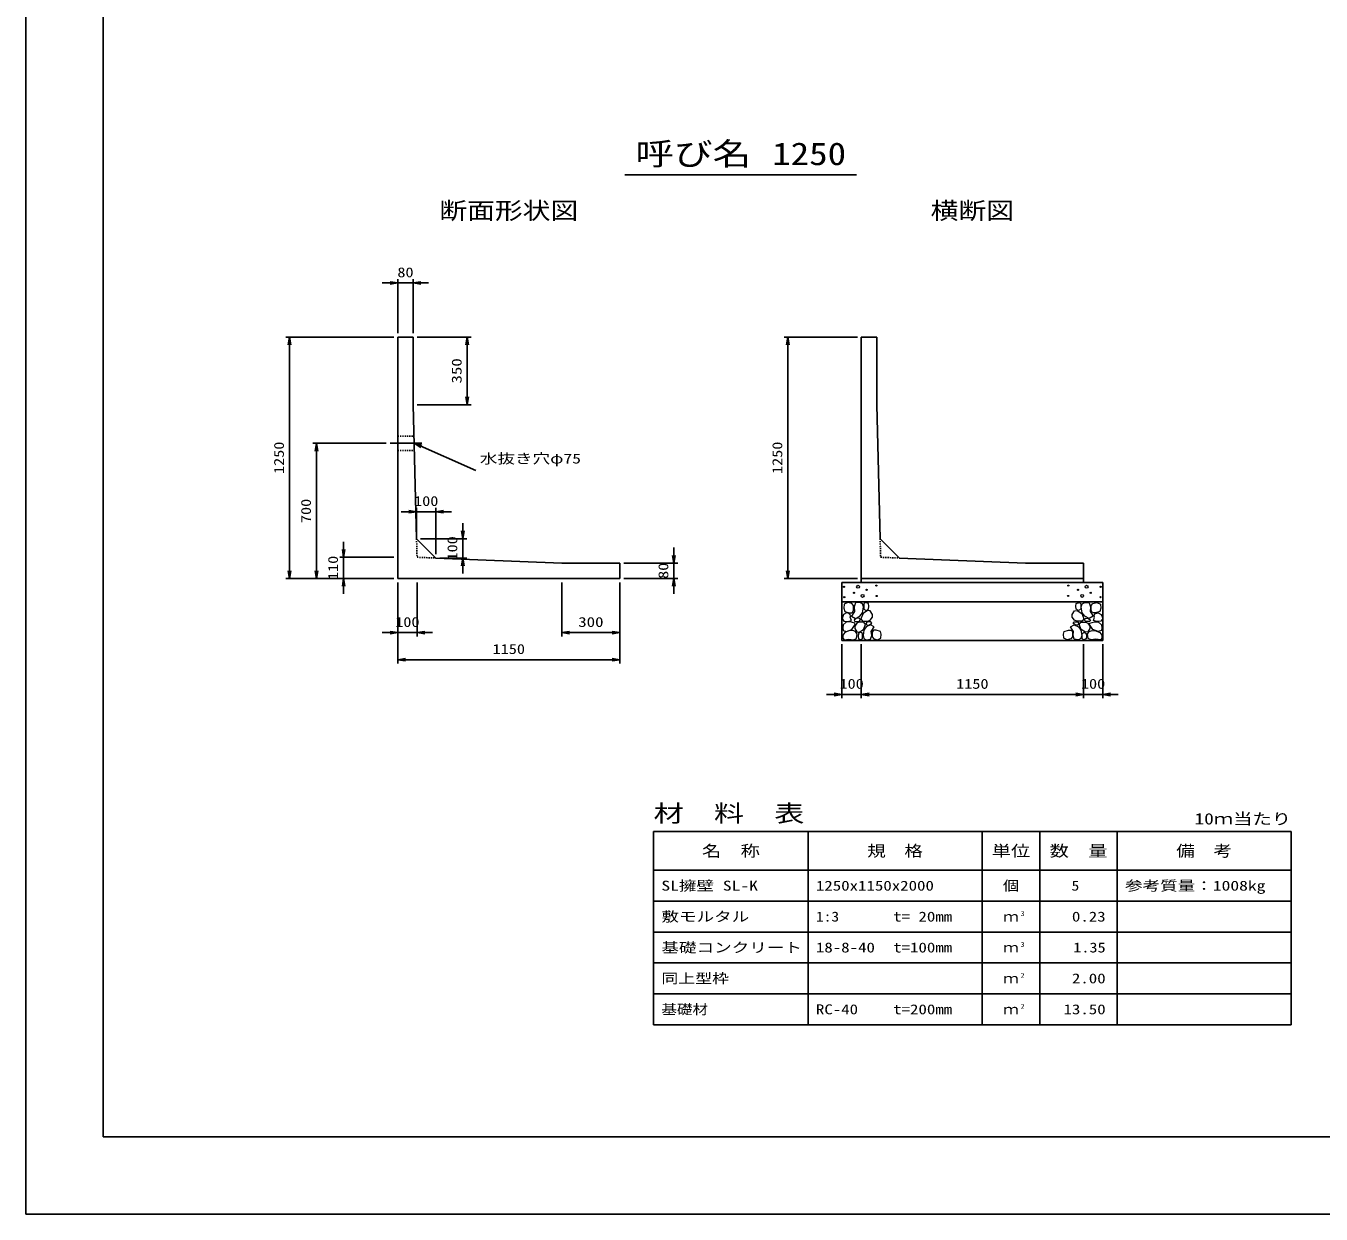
# Model space of a CAD drawing. Units: millimetres at full size. Extents: x 0 to 16820, y 0 to 12931.
# Drawn here: x 0 to 6706, y 0 to 6151 of the extents above; entities that cross this region are included whole.
import ezdxf
from ezdxf.enums import TextEntityAlignment as Align

# ---------------------------------------------------------------- set-up
doc = ezdxf.new("R2010")
doc.units = ezdxf.units.MM
doc.linetypes.add('CHAIN', pattern=[18.5, 12, -1.5, 3.5, -1.5])
doc.linetypes.add('DASHED_SPACED', pattern=[12, 6, -6])
for name, color, linetype, lineweight in [('D-BMK', 2, 'CHAIN', 25), ('D-DCR-HCHn', 4, 'Continuous', 9), ('D-MTR-FRAM', 7, 'Continuous', 25), ('D-MTR-LINE', 7, 'Continuous', 25), ('D-STR-DIM', 7, 'Continuous', 25), ('D-STR-STRn', 1, 'Continuous', 25), ('D-STR-TXT', 7, 'Continuous', 25), ('D-TTL', 2, 'Continuous', 25), ('D-TTL-TXT', 7, 'Continuous', 25)]:
    doc.layers.add(name, color=color, linetype=linetype, lineweight=lineweight)
doc.layers.add('D-MTR', color=7, linetype='Continuous')
doc.layers.add('D-MTR-TXT', color=7, linetype='Continuous')
doc.styles.add('ＭＳ ゴシック', font='')
doc.styles.get('ＭＳ ゴシック').set_extended_font_data('MS Gothic')

# ---------------------------------------------------------------- blocks, each defined once
blk = doc.blocks.new('open_arrow')
at = {"color": 0, "linetype": 'Continuous', "lineweight": -2}
blk.add_lwpolyline([(7.5, 1.25), (0, 0), (7.5, -1.25)], dxfattribs=at)

msp = doc.modelspace()

# ---------------------------------------------------------------- linework, layer by layer
at = {"layer": 'D-BMK'}
msp.add_line((2050.063, 3990), (1885, 3990), dxfattribs=at)
at = {"layer": 'D-DCR-HCHn'}
for points in [[(4276.198, 3161.594), (4255.395, 3166.217), (4236.904, 3156.971), (4234.592, 3136.168), (4239.215, 3119.988), (4262.33, 3113.053), (4278.51, 3113.053), (4285.444, 3124.611), (4285.444, 3150.037)], [(4294.69, 3163.906), (4287.756, 3143.102), (4290.067, 3119.988), (4273.887, 3094.562), (4294.69, 3083.005), (4317.805, 3094.562), (4331.673, 3113.053), (4336.296, 3143.102), (4331.673, 3159.283), (4317.805, 3166.217)], [(4338.608, 3159.283), (4338.608, 3131.545), (4350.165, 3124.611), (4361.722, 3131.545), (4364.034, 3147.725), (4361.722, 3161.594), (4345.542, 3166.217)], [(5461.392, 3159.283), (5461.392, 3131.545), (5449.835, 3124.611), (5438.278, 3131.545), (5435.966, 3147.725), (5438.278, 3161.594), (5454.458, 3166.217)], [(5505.31, 3163.906), (5512.244, 3143.102), (5509.933, 3119.988), (5526.113, 3094.562), (5505.31, 3083.005), (5482.195, 3094.562), (5468.327, 3113.053), (5463.704, 3143.102), (5468.327, 3159.283), (5482.195, 3166.217)], [(5523.802, 3161.594), (5544.605, 3166.217), (5563.096, 3156.971), (5565.408, 3136.168), (5560.785, 3119.988), (5537.67, 3113.053), (5521.49, 3113.053), (5514.556, 3124.611), (5514.556, 3150.037)], [(4232.281, 3103.808), (4225.346, 3083.005), (4234.592, 3069.136), (4257.707, 3066.824), (4273.488, 3073.599), (4266.952, 3089.939), (4271.575, 3099.185), (4262.33, 3108.431), (4248.461, 3113.053)], [(4299.313, 3083.005), (4287.756, 3073.759), (4292.379, 3066.824), (4308.559, 3066.824), (4315.493, 3069.136), (4320.116, 3078.382), (4313.182, 3085.316)], [(4333.985, 3108.431), (4322.427, 3080.693), (4331.673, 3069.136), (4359.411, 3069.136), (4370.968, 3073.759), (4382.525, 3089.939), (4382.525, 3103.808), (4370.968, 3122.299), (4357.099, 3124.611)], [(5466.015, 3108.431), (5477.573, 3080.693), (5468.327, 3069.136), (5440.589, 3069.136), (5429.032, 3073.759), (5417.475, 3089.939), (5417.475, 3103.808), (5429.032, 3122.299), (5442.901, 3124.611)], [(5500.687, 3083.005), (5512.244, 3073.759), (5507.621, 3066.824), (5491.441, 3066.824), (5484.507, 3069.136), (5479.884, 3078.382), (5486.818, 3085.316)], [(5567.719, 3103.808), (5574.654, 3083.005), (5565.408, 3069.136), (5542.293, 3066.824), (5526.512, 3073.599), (5533.048, 3089.939), (5528.425, 3099.185), (5537.67, 3108.431), (5551.539, 3113.053)], [(4276.155, 3027.009), (4293.277, 3052.692), (4291.137, 3059.112), (4267.594, 3065.533), (4246.192, 3063.393), (4231.21, 3050.551), (4229.07, 3035.57), (4231.21, 3020.588), (4248.332, 3016.308)], [(4284.716, 2973.503), (4299.698, 2979.924), (4303.978, 3001.326), (4295.417, 3016.308), (4280.435, 3020.588), (4261.173, 3018.448), (4239.771, 3009.887), (4229.07, 2997.045), (4229.07, 2982.064), (4235.49, 2973.503), (4261.173, 2975.643)], [(4336.082, 3027.009), (4346.783, 3052.692), (4338.222, 3063.393), (4312.539, 3063.393), (4301.838, 3059.112), (4291.137, 3044.131), (4291.137, 3031.289), (4301.838, 3014.167), (4314.679, 3012.027)], [(4372.466, 2975.643), (4378.886, 2994.905), (4376.746, 3016.308), (4391.728, 3039.85), (4372.466, 3050.551), (4351.063, 3039.85), (4338.222, 3022.728), (4333.941, 2994.905), (4338.222, 2979.924), (4351.063, 2973.503)], [(4368.185, 3050.551), (4378.886, 3059.112), (4374.606, 3065.533), (4359.624, 3065.533), (4353.204, 3063.393), (4348.923, 3054.832), (4355.344, 3048.411)], [(4389.588, 2977.783), (4408.85, 2973.503), (4425.972, 2982.064), (4428.112, 3001.326), (4423.831, 3016.308), (4402.429, 3022.728), (4387.447, 3022.728), (4381.027, 3012.027), (4381.027, 2988.484)], [(5410.412, 2977.783), (5391.15, 2973.503), (5374.028, 2982.064), (5371.888, 3001.326), (5376.169, 3016.308), (5397.571, 3022.728), (5412.553, 3022.728), (5418.973, 3012.027), (5418.973, 2988.484)], [(5427.534, 2975.643), (5421.114, 2994.905), (5423.254, 3016.308), (5408.272, 3039.85), (5427.534, 3050.551), (5448.937, 3039.85), (5461.778, 3022.728), (5466.059, 2994.905), (5461.778, 2979.924), (5448.937, 2973.503)], [(5431.815, 3050.551), (5421.114, 3059.112), (5425.394, 3065.533), (5440.376, 3065.533), (5446.796, 3063.393), (5451.077, 3054.832), (5444.656, 3048.411)], [(5463.918, 3027.009), (5453.217, 3052.692), (5461.778, 3063.393), (5487.461, 3063.393), (5498.162, 3059.112), (5508.863, 3044.131), (5508.863, 3031.289), (5498.162, 3014.167), (5485.321, 3012.027)], [(5515.284, 2973.503), (5500.302, 2979.924), (5496.022, 3001.326), (5504.583, 3016.308), (5519.565, 3020.588), (5538.827, 3018.448), (5560.229, 3009.887), (5570.93, 2997.045), (5570.93, 2982.064), (5564.51, 2973.503), (5538.827, 2975.643)], [(5523.845, 3027.009), (5506.723, 3052.692), (5508.863, 3059.112), (5532.406, 3065.533), (5553.808, 3063.393), (5568.79, 3050.551), (5570.93, 3035.57), (5568.79, 3020.588), (5551.668, 3016.308)], [(4331.801, 2979.924), (4331.801, 3005.606), (4321.1, 3012.027), (4310.399, 3005.606), (4308.259, 2990.625), (4310.399, 2977.783), (4325.381, 2973.503)], [(5468.199, 2979.924), (5468.199, 3005.606), (5478.9, 3012.027), (5489.601, 3005.606), (5491.741, 2990.625), (5489.601, 2977.783), (5474.619, 2973.503)]]:
    msp.add_lwpolyline(points, close=True, dxfattribs=at)
for centre, radius in [((4235.727, 3247.43), 3), ((4287.292, 3215.761), 3), ((4308.336, 3247.43), 7.5), ((4352.708, 3231.639), 3), ((4403.131, 3253.481), 3), ((5396.869, 3253.481), 3), ((5447.292, 3231.639), 3), ((5491.664, 3247.43), 7.5), ((5512.708, 3215.761), 3), ((5564.273, 3247.43), 3), ((4236.869, 3193.919), 3), ((4331.664, 3199.97), 7.5), ((4404.273, 3199.97), 3), ((5395.727, 3199.97), 3), ((5468.336, 3199.97), 7.5), ((5563.131, 3193.919), 3)]:
    msp.add_circle(centre, radius, dxfattribs=at)
at = {"layer": 'D-MTR-FRAM'}
for p, q in [((3250, 1980), (6550, 1980)), ((3250, 1980), (3250, 980)), ((6550, 1980), (6550, 980)), ((3250, 980), (6550, 980))]:
    msp.add_line(p, q, dxfattribs=at)
at = {"layer": 'D-MTR-LINE'}
for p, q in [((4050, 1980), (4050, 980)), ((4950, 1980), (4950, 980)), ((5250, 1980), (5250, 980)), ((5650, 1980), (5650, 980)), ((3250, 1780), (6550, 1780)), ((3250, 1620), (6550, 1620)), ((3250, 1460), (6550, 1460)), ((3250, 1300), (6550, 1300)), ((3250, 1140), (6550, 1140))]:
    msp.add_line(p, q, dxfattribs=at)
at = {"layer": 'D-STR-DIM'}
for p, q in [((1925, 4560), (1925, 4840)), ((2005, 4560), (2005, 4840)), ((1845, 4820), (2085, 4820)), ((1905, 4540), (1345, 4540)), ((1365, 3290), (1365, 4540)), ((2025, 4540), (2305, 4540)), ((2285, 4540), (2285, 4190)), ((4305, 4540), (3925, 4540)), ((3945, 3290), (3945, 4540)), ((2025, 4190), (2305, 4190)), ((1865, 3990), (1485, 3990)), ((1505, 3290), (1505, 3990)), ((2202.567, 3636.097), (1942.567, 3636.097)), ((2022.567, 3516.097), (2022.567, 3656.097)), ((2122.567, 3416.097), (2122.567, 3656.097)), ((2262.567, 3576.097), (2262.567, 3316.097)), ((2042.567, 3496.097), (2282.567, 3496.097)), ((1645, 3210), (1645, 3480)), ((3355, 3210), (3355, 3450)), ((1905, 3400), (1625, 3400)), ((2142.567, 3396.097), (2282.567, 3396.097)), ((3095, 3370), (3375, 3370)), ((1905, 3290), (1345, 3290)), ((1905, 3290), (1485, 3290)), ((1905, 3290), (1625, 3290)), ((3095, 3290), (3375, 3290)), ((4305, 3290), (3925, 3290)), ((1925, 3270), (1925, 2990)), ((1925, 3270), (1925, 2850)), ((2025, 3270), (2025, 2990)), ((2775, 3270), (2775, 2990)), ((3075, 3270), (3075, 2850)), ((3075, 3270), (3075, 2990)), ((1845, 3010), (2105, 3010)), ((3075, 3010), (2775, 3010)), ((4225, 2950), (4225, 2670)), ((4325, 2950), (4325, 2670)), ((4325, 2950), (4325, 2670)), ((5475, 2950), (5475, 2670)), ((5475, 2950), (5475, 2670)), ((5575, 2950), (5575, 2670)), ((1925, 2870), (3075, 2870)), ((4405, 2690), (4145, 2690)), ((4325, 2690), (5475, 2690)), ((5395, 2690), (5655, 2690))]:
    msp.add_line(p, q, dxfattribs=at)
at = {"layer": 'D-STR-STRn'}
for p, q in [((1925, 4540), (2005, 4540)), ((1925, 4540), (1925, 3290)), ((2005, 4540), (2005, 4190)), ((4325, 4540), (4405, 4540)), ((4325, 4540), (4325, 3290)), ((4405, 4540), (4405, 4190)), ((2005, 4190), (2022.567, 3496.097)), ((4405, 4190), (4422.567, 3496.097)), ((2122.567, 3396.097), (2022.567, 3496.097)), ((4522.567, 3396.097), (4422.567, 3496.097)), ((2122.567, 3396.097), (2775, 3370)), ((3075, 3370), (2775, 3370)), ((3075, 3290), (3075, 3370)), ((4522.567, 3396.097), (5175, 3370)), ((5475, 3370), (5175, 3370)), ((5475, 3290), (5475, 3370)), ((1925, 3290), (3075, 3290)), ((4325, 3290), (5475, 3290)), ((4325, 3290), (4325, 3270)), ((5475, 3290), (5475, 3270)), ((4225, 2970), (4225, 3270)), ((4225, 3270), (5575, 3270)), ((5575, 3270), (5575, 2970)), ((4225, 3170), (5575, 3170)), ((4225, 2970), (5575, 2970))]:
    msp.add_line(p, q, dxfattribs=at)
at = {"layer": 'D-STR-STRn', "linetype": 'DASHED_SPACED'}
for p, q in [((1925, 4027.5), (2009.114, 4027.5)), ((1925, 3952.5), (2011.013, 3952.5))]:
    msp.add_line(p, q, dxfattribs=at)
at = {"layer": 'D-STR-STRn', "color": 2, "linetype": 'DASHED_SPACED'}
for p, q in [((2022.567, 3496.097), (2025, 3400)), ((4422.567, 3496.097), (4425, 3400)), ((2025, 3400), (2122.567, 3396.097)), ((4425, 3400), (4522.567, 3396.097))]:
    msp.add_line(p, q, dxfattribs=at)
at = {"layer": 'D-STR-TXT'}
msp.add_line((2010.063, 3990), (2330.063, 3850), dxfattribs=at)
at = {"layer": 'D-TTL'}
for points in [[(0, 0), (16820, 0), (16820, 11880), (0, 11880)], [(400, 400), (16420, 400), (16420, 11480), (400, 11480)]]:
    msp.add_lwpolyline(points, close=True, dxfattribs=at)
at = {"layer": 'D-TTL-TXT'}
msp.add_line((3100, 5380), (4300, 5380), dxfattribs=at)

# ---------------------------------------------------------------- block references
at = {"layer": 'D-STR-DIM', "xscale": 5.33, "yscale": 5.33}
for p, rotation in [((1925, 4820), 180), ((1365, 4540), 270), ((2285, 4540), 270), ((3945, 4540), 270), ((2285, 4190), 90), ((1505, 3990), 270), ((2022.567, 3636.097), 180), ((2262.567, 3496.097), 90), ((1645, 3400), 90), ((2262.567, 3396.097), 270), ((3355, 3370), 90), ((1365, 3290), 90), ((1505, 3290), 90), ((1645, 3290), 270), ((3355, 3290), 270), ((3945, 3290), 90), ((1925, 3010), 180), ((3075, 3010), 180), ((3075, 2870), 180), ((4225, 2690), 180), ((5475, 2690), 180), ((5475, 2690), 180)]:
    msp.add_blockref('open_arrow', p, dxfattribs=dict(at, rotation=rotation))
for p in [(2005, 4820), (2122.567, 3636.097), (2025, 3010), (2775, 3010), (1925, 2870), (4325, 2690), (4325, 2690), (5575, 2690)]:
    msp.add_blockref('open_arrow', p, dxfattribs=at)
at = {"layer": 'D-STR-TXT', "xscale": 5.33, "yscale": 5.33, "rotation": 336.4}
msp.add_blockref('open_arrow', (2010.063, 3990), dxfattribs=at)

# ---------------------------------------------------------------- texts
at = {"layer": 'D-MTR', "style": 'ＭＳ ゴシック', "width": 1.3}
msp.add_text('材\u3000料\u3000表', height=87.98, dxfattribs=at).set_placement((3250, 2004), align=Align.BOTTOM_LEFT)
at = {"layer": 'D-MTR', "style": 'ＭＳ ゴシック', "width": 1.25}
msp.add_text('10ｍ当たり', height=58.65, dxfattribs=at).set_placement((6550, 1999.333), align=Align.BOTTOM_RIGHT)
at = {"layer": 'D-MTR-TXT', "style": 'ＭＳ ゴシック'}
for s, height, width, p in [('名\u3000称', 58.65, 1.25, (3650, 1880)), ('規\u3000格', 58.65, 1.2, (4500, 1880)), ('単位', 58.65, 1.25, (5100, 1880)), ('数\u3000量', 58.65, 1.25, (5450, 1880)), ('備\u3000考', 58.65, 1.2, (6100, 1880)), ('個', 51.32, 1.2, (5100, 1700)), ('ｍ', 51.32, 1.15, (5100, 1540)), ('ｍ', 51.32, 1.15, (5100, 1380)), ('ｍ', 51.32, 1.15, (5100, 1220)), ('ｍ', 51.32, 1.15, (5100, 1060))]:
    msp.add_text(s, height=height, dxfattribs=dict(at, width=width)).set_placement(p, align=Align.MIDDLE_CENTER)
for s, width, p in [('SL擁壁 SL-K', 1.3, (3290, 1700)), ('1250x1150x2000', 1.25, (4090, 1700)), ('参考質量：1008kg', 1.3, (5690, 1700)), ('敷モルタル', 1.3, (3290, 1540)), ('1:3', 1.15, (4090, 1540)), ('t= 20mm', 1.25, (4490, 1540)), ('基礎コンクリート', 1.3, (3290, 1380)), ('18-8-40', 1.25, (4090, 1380)), ('t=100mm', 1.25, (4490, 1380)), ('同上型枠', 1.25, (3290, 1220)), ('基礎材', 1.15, (3290, 1060)), ('RC-40', 1.25, (4090, 1060)), ('t=200mm', 1.25, (4490, 1060))]:
    msp.add_text(s, height=51.32, dxfattribs=dict(at, width=width)).set_placement(p, align=Align.MIDDLE_LEFT)
for s, width, p in [('5', 1.15, (5453.553, 1700)), ('0.23', 1.25, (5590, 1540)), ('1.35', 1.2, (5590, 1380)), ('2.00', 1.25, (5590, 1220)), ('13.50', 1.25, (5590, 1060))]:
    msp.add_text(s, height=51.32, dxfattribs=dict(at, width=width)).set_placement(p, align=Align.MIDDLE_RIGHT)
at = {"layer": 'D-MTR-TXT', "style": 'ＭＳ ゴシック', "width": 1.15}
for s, p in [('3', (5150, 1535.333)), ('3', (5150, 1375.333)), ('2', (5150, 1215.333)), ('2', (5150, 1055.333))]:
    msp.add_text(s, height=25.66, dxfattribs=at).set_placement(p, align=Align.BOTTOM_LEFT)
at = {"layer": 'D-STR-DIM', "style": 'ＭＳ ゴシック'}
for s, width, p in [('80', 1.2, (1965, 4875)), ('100', 1.2, (2072.567, 3691.097)), ('100', 1.2, (1975, 3065)), ('300', 1.25, (2925, 3065)), ('1150', 1.2, (2500, 2925)), ('100', 1.2, (4275, 2745)), ('1150', 1.2, (4900, 2745)), ('100', 1.2, (5525, 2745))]:
    msp.add_text(s, height=51.32, dxfattribs=dict(at, width=width)).set_placement(p, align=Align.MIDDLE_CENTER)
for s, width, p in [('350', 1.25, (2230, 4365)), ('1250', 1.2, (1310, 3915)), ('1250', 1.2, (3890, 3915)), ('700', 1.2, (1450, 3640)), ('100', 1.2, (2207.567, 3446.097)), ('110', 1.2, (1590, 3345)), ('80', 1.2, (3300, 3330))]:
    msp.add_text(s, height=51.32, rotation=90, dxfattribs=dict(at, width=width)).set_placement(p, align=Align.MIDDLE_CENTER)
at = {"layer": 'D-STR-TXT', "style": 'ＭＳ ゴシック', "width": 1.3}
msp.add_text('水抜き穴φ75', height=51.32, dxfattribs=at).set_placement((2350.063, 3870), align=Align.BOTTOM_LEFT)
at = {"layer": 'D-TTL-TXT', "style": 'ＭＳ ゴシック'}
for s, height, width, p in [('呼び名', 117.3, 1.25, (3455, 5395)), ('1250', 117.3, 1.2, (4055, 5395)), ('断面形状図', 87.98, 1.2, (2500, 5124)), ('横断図', 87.98, 1.2, (4900, 5124))]:
    msp.add_text(s, height=height, dxfattribs=dict(at, width=width)).set_placement(p, align=Align.BOTTOM_CENTER)

doc.saveas('drawing.dxf')
